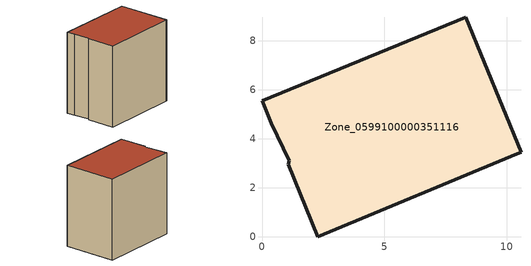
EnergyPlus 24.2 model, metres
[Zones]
Zone_0599100000351116
 floor ground (C_G): 2.28,0 1.07,2.95 1.11,3.1 0.38,4.63 0,5.55 8.33,8.96 10.59,3.45 10.44,3.39 z0
 wall outside (C_F): 10.59,3.45 8.33,8.96 0,5.55 0.38,4.63 1.11,3.1 1.07,2.95 2.28,0 10.44,3.39 10.59,3.45 z0:9.09
 roof outside (C_R): 10.44,3.39 10.59,3.45 8.33,8.96 0,5.55 0.38,4.63 1.11,3.1 1.07,2.95 2.28,0 z9.09
[BUILDING]
Pand.0599100000351116: North Axis=0; Terrain=City; Loads Convergence Tolerance Value=0.04; Temperature Convergence Tolerance Value=0.4; Solar Distribution=FullExterior; Maximum Number of Warmup Days=25; Minimum Number of Warmup Days=1
[Site:Location]
Rotterdam.The.Hague.AP_ZH_NLD Design_Conditions: Latitude=51.96; Longitude=4.45; Time Zone=1; Elevation=-4.5
[SITE:GROUNDTEMPERATURE:BUILDINGSURFACE]
18, 18, 18, 18, 18, 18, 18, 18, 18, 18, 18, 18
[MATERIAL] Thermal Absorptance=0.9; Solar Absorptance=0.7; Visible Absorptance=0.7
Name | Roughness | Thickness | Conductivity | Density | Specific Heat
G.TI.1992-2005 | MediumSmooth | 0.15 | 0.06 | 540 | 1210
F.TI.1992-2005 | Rough | 0.3 | 0.12 | 1920 | 840
R.TI.1992-2005 | MediumRough | 0.2 | 0.08 | 1500 | 1000
[CONSTRUCTION]
C_G: G.TI.1992-2005
C_F: F.TI.1992-2005
C_R: R.TI.1992-2005
[ZONE]
Zone_0599100000351116: Type=1; Multiplier=1; Ceiling Height=Autocalculate; Volume=Autocalculate; Floor Area=autocalculate; Part of Total Floor Area=Yes
[ZONEINFILTRATION:DESIGNFLOWRATE]
Infil_Zone_0599100000351116: Zone or ZoneList or Space or SpaceList=Zone_0599100000351116; Schedule=AlwaysOn; Design Flow Rate Calculation Method=Flow/Area; Flow Rate per Floor Area=0.0015; Constant Term Coefficient=1; Temperature Term Coefficient=0; Velocity Term Coefficient=0; Velocity Squared Term Coefficient=0
[HVACTEMPLATE:ZONE:IDEALLOADSAIRSYSTEM]
Zone_0599100000351116: Maximum Heating Supply Air Temperature=50; Minimum Cooling Supply Air Temperature=13; Maximum Heating Supply Air Humidity Ratio=0.0156; Minimum Cooling Supply Air Humidity Ratio=0.0077; Heating Limit=NoLimit; Cooling Limit=NoLimit; Dehumidification Control Type=ConstantSensibleHeatRatio; Cooling Sensible Heat Ratio=0.7; Dehumidification Setpoint=60; Humidification Control Type=None; Humidification Setpoint=30; Outdoor Air Method=None; Outdoor Air Flow Rate per Person=0.00944; Outdoor Air Flow Rate per Zone Floor Area=0; Outdoor Air Flow Rate per Zone=0; Demand Controlled Ventilation Type=None; Outdoor Air Economizer Type=NoEconomizer; Heat Recovery Type=None; Sensible Heat Recovery Effectiveness=0.7; Latent Heat Recovery Effectiveness=0.65
[ZONECONTROL:THERMOSTAT]
ThermostatControl_Zone_0599100000351116: Zone or ZoneList=Zone_0599100000351116; Control Type Schedule=DualSetpointControlType; Control 1=Thermostat_Zone_0599100000351116; Temperature Difference Between Cutout And Setpoint=0
[THERMOSTATSETPOINT:DUALSETPOINT]
Thermostat_Zone_0599100000351116: Heating Setpoint Temperature Schedule=HeatingSetpoint_Zone_0599100000351116; Cooling Setpoint Temperature Schedule=CoolingSetpoint_Zone_0599100000351116
[SCHEDULE:COMPACT]
HeatingSetpoint_Zone_0599100000351116: Through: 12/31, For: AllDays, Until: 24:00, 21
CoolingSetpoint_Zone_0599100000351116: Through: 12/31, For: AllDays, Until: 24:00, 24
DualSetpointControlType: Through: 12/31, For: AllDays, Until: 24:00, 4
AlwaysOn: Through: 12/31, For: AllDays, Until: 24:00, 1
